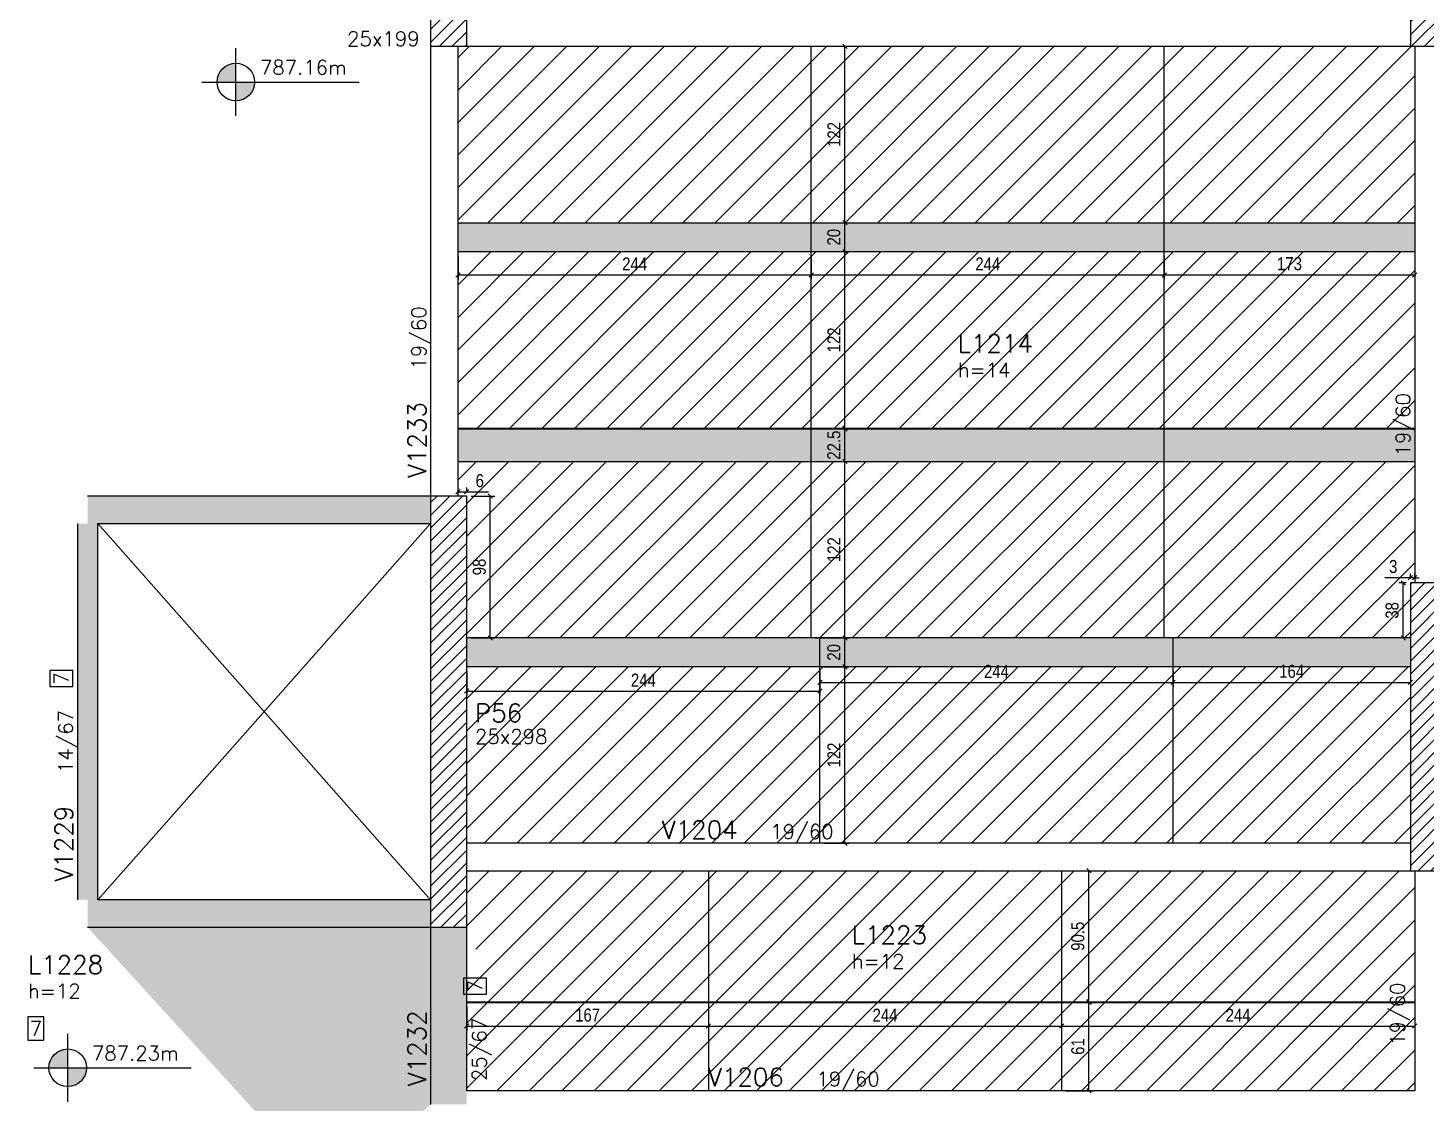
# Model space of a CAD drawing. Extents: x 1860 to 8661, y -614 to 3008.
# Drawn here: x 2456 to 3422, y 1001 to 1744 of the extents above; entities that cross this region are included whole.
import ezdxf
from ezdxf.enums import TextEntityAlignment as Align

# ---------------------------------------------------------------- set-up
doc = ezdxf.new("R2010")
doc.units = 0
for name, color, linetype in [('242', 12, 'Continuous'), ('COTA', 241, 'Continuous'), ('F-LAJES-DIM', 2, 'Continuous'), ('F-LAJES-NOME', 4, 'Continuous'), ('F-NÍVEL-PLANTA', 2, 'Continuous'), ('F-PILARES-DIM', 172, 'Continuous'), ('F-PILARES-HACH', 174, 'Continuous'), ('F-PILARES-NOME', 170, 'Continuous'), ('F-PILARES-S', 170, 'Continuous'), ('F-TEXTO', 6, 'Continuous'), ('F-VIGAS', 3, 'Continuous'), ('F-VIGAS-DIM', 2, 'Continuous'), ('F-VIGAS-NOME', 4, 'Continuous'), ('F-VÃO', 1, 'Continuous'), ('Painéis', 200, 'Continuous')]:
    doc.layers.add(name, color=color, linetype=linetype)
doc.layers.add('F-DESNIVEL-2', color=7, linetype='Continuous', true_color=0xffd1e8)
doc.layers.add('Hachura', color=251, linetype='Continuous', lineweight=9)
doc.styles.add('COTA TECNICA-50', font='techl___.ttf', dxfattribs={"height": 9})
doc.styles.add('MCP', font='romans.shx')
doc.dimstyles.new('COTA PAINEL-50', dxfattribs={"dimtxt": 9, "dimasz": 3, "dimexe": 3, "dimexo": 3, "dimgap": 3, "dimtad": 1, "dimdec": 1, "dimzin": 12, "dimdsep": 46, "dimtxsty": 'COTA TECNICA-50', "dimblk1": 'OBLIQUE', "dimblk2": 'OBLIQUE', "dimsah": 1, "dimcen": 0.9, "dimclrd": 4, "dimclre": 4, "dimclrt": 240, "dimadec": 1, "dimazin": 3, "dimtfac": 1, "dimtdec": 1, "dimtmove": 0, "dimatfit": 3, "dimfxl": 1, "dimtolj": 1, "dimtzin": 12, "dimarcsym": 0})
pattern_1 = [(45, (3973.15, 515.9404), (-4.419417, 4.419417), [])]
pattern_2 = [(45, (26.26, 6.996), (-11.22532, 11.22532), [])]

# ---------------------------------------------------------------- blocks, each defined once
blk = doc.blocks.new('*U10')
at = {"layer": 'F-LAJES-DIM', "color": 1}
blk.add_lwpolyline([(0, 0), (11, 0), (11, 16), (0, 16)], close=True, dxfattribs=at)
at = {"layer": 'F-LAJES-DIM', "style": 'MCP'}
blk.add_attdef('DIM', text='', height=10, dxfattribs=at).set_placement((5.5, 8), align=Align.MIDDLE_CENTER)
blk = doc.blocks.new('*U14')
at = {"layer": 'F-VIGAS-DIM', "color": 1}
blk.add_lwpolyline([(0, 0), (11, 0), (11, 16), (0, 16)], close=True, dxfattribs=at)
at = {"layer": 'F-VIGAS-DIM', "style": 'MCP'}
blk.add_attdef('DIM', text='', height=10, dxfattribs=at).set_placement((5.5, 8), align=Align.MIDDLE_CENTER)
blk = doc.blocks.new('Nível - Planta')
at = {"layer": 'F-NÍVEL-PLANTA'}
h = blk.add_hatch(color=71, dxfattribs=at)
h.paths.add_polyline_path([(0, 0), (0, 0.26, 0.414214), (-0.26, 0)])
h.paths.add_polyline_path([(0.26, 0), (0, 0), (0, -0.26, 0.414214)])
for p, q in [((0, -0.469), (0, 0.469)), ((-0.469, 0), (1.704, 0))]:
    blk.add_line(p, q, dxfattribs=at)
blk.add_circle((0, 0), 0.26, dxfattribs=at)
at = {"layer": 'F-TEXTO', "color": 3, "style": 'MCP'}
blk.add_attdef('NÍVEL', (0.333, 0.102), '', height=0.2, dxfattribs=at)
blk = doc.blocks.new('_Oblique')
at = {"color": 0, "linetype": 'ByBlock', "lineweight": -2}
blk.add_line((-0.5, -0.5), (0.5, 0.5), dxfattribs=at)
blk = doc.blocks.new('*D46')
at = {"layer": 'COTA', "color": 4, "lineweight": -2, "transparency": 16777216}
for p, q in [((2759.15, 1299.44), (2759.15, 1282.71)), ((3003.15, 1299.44), (3003.15, 1282.71)), ((2759.15, 1285.71), (3003.15, 1285.71))]:
    blk.add_line(p, q, dxfattribs=at)
at = {"layer": 'Defpoints', "color": 0, "transparency": 16777216}
for p in [(2759.15, 1302.44), (3003.15, 1302.44), (3003.15, 1285.71)]:
    blk.add_point(p, dxfattribs=at)
at = {"layer": 'COTA', "color": 4, "lineweight": -2, "transparency": 16777216, "xscale": 3, "yscale": 3, "zscale": 3, "rotation": 180}
blk.add_blockref('_Oblique', (2759.15, 1285.71), dxfattribs=at)
at = {"layer": 'COTA', "color": 4, "lineweight": -2, "transparency": 16777216, "xscale": 3, "yscale": 3, "zscale": 3}
blk.add_blockref('_Oblique', (3003.15, 1285.71), dxfattribs=at)
at = {"layer": 'COTA', "color": 240, "transparency": 16777216, "insert": (2881.15, 1293.27), "char_height": 9, "attachment_point": 5, "style": 'COTA TECNICA-50'}
blk.add_mtext('\\A1;244', dxfattribs=at)
blk = doc.blocks.new('*D47')
at = {"layer": 'COTA', "color": 4, "lineweight": -2, "transparency": 16777216}
for p, q in [((3003.15, 1299.44), (3003.15, 1288.68)), ((3247.15, 1299.44), (3247.15, 1288.68)), ((3003.15, 1291.68), (3247.15, 1291.68))]:
    blk.add_line(p, q, dxfattribs=at)
at = {"layer": 'Defpoints', "color": 0, "transparency": 16777216}
for p in [(3003.15, 1302.44), (3247.15, 1302.44), (3247.15, 1291.68)]:
    blk.add_point(p, dxfattribs=at)
at = {"layer": 'COTA', "color": 4, "lineweight": -2, "transparency": 16777216, "xscale": 3, "yscale": 3, "zscale": 3, "rotation": 180}
blk.add_blockref('_Oblique', (3003.15, 1291.68), dxfattribs=at)
at = {"layer": 'COTA', "color": 4, "lineweight": -2, "transparency": 16777216, "xscale": 3, "yscale": 3, "zscale": 3}
blk.add_blockref('_Oblique', (3247.15, 1291.68), dxfattribs=at)
at = {"layer": 'COTA', "color": 240, "transparency": 16777216, "insert": (3125.15, 1299.25), "char_height": 9, "attachment_point": 5, "style": 'COTA TECNICA-50'}
blk.add_mtext('\\A1;244', dxfattribs=at)
blk = doc.blocks.new('*D48')
at = {"layer": 'COTA', "color": 4, "lineweight": -2, "transparency": 16777216}
for p, q in [((3247.15, 1299.44), (3247.15, 1288.68)), ((3411.15, 1299.44), (3411.15, 1288.68)), ((3247.15, 1291.68), (3411.15, 1291.68))]:
    blk.add_line(p, q, dxfattribs=at)
at = {"layer": 'Defpoints', "color": 0, "transparency": 16777216}
for p in [(3247.15, 1302.44), (3411.15, 1302.44), (3411.15, 1291.68)]:
    blk.add_point(p, dxfattribs=at)
at = {"layer": 'COTA', "color": 4, "lineweight": -2, "transparency": 16777216, "xscale": 3, "yscale": 3, "zscale": 3, "rotation": 180}
blk.add_blockref('_Oblique', (3247.15, 1291.68), dxfattribs=at)
at = {"layer": 'COTA', "color": 4, "lineweight": -2, "transparency": 16777216, "xscale": 3, "yscale": 3, "zscale": 3}
blk.add_blockref('_Oblique', (3411.15, 1291.68), dxfattribs=at)
at = {"layer": 'COTA', "color": 240, "transparency": 16777216, "insert": (3329.15, 1299.28), "char_height": 9, "attachment_point": 5, "style": 'COTA TECNICA-50'}
blk.add_mtext('\\A1;164', dxfattribs=at)
blk = doc.blocks.new('*D49')
at = {"layer": 'COTA', "color": 4, "lineweight": -2, "transparency": 16777216}
for p, q in [((3006.15, 1302.44), (3023.4, 1302.44)), ((3020.4, 1180.44), (3020.4, 1302.44)), ((3006.15, 1180.44), (3023.4, 1180.44))]:
    blk.add_line(p, q, dxfattribs=at)
at = {"layer": 'Defpoints', "color": 0, "transparency": 16777216}
for p in [(3003.15, 1302.44), (3020.4, 1302.44), (3003.15, 1180.44)]:
    blk.add_point(p, dxfattribs=at)
at = {"layer": 'COTA', "color": 4, "lineweight": -2, "transparency": 16777216, "xscale": 3, "yscale": 3, "zscale": 3}
for p, rotation in [((3020.4, 1302.44), 90), ((3020.4, 1180.44), 270)]:
    blk.add_blockref('_Oblique', p, dxfattribs=dict(at, rotation=rotation))
at = {"layer": 'COTA', "color": 240, "transparency": 16777216, "insert": (3012.85, 1241.44), "char_height": 9, "attachment_point": 5, "rotation": 90, "style": 'COTA TECNICA-50'}
blk.add_mtext('\\A1;122', dxfattribs=at)
blk = doc.blocks.new('*D50')
at = {"layer": 'COTA', "color": 4, "lineweight": -2, "transparency": 16777216}
for p, q in [((3006.15, 1322.44), (3023.4, 1322.44)), ((3020.4, 1302.44), (3020.4, 1322.44)), ((3006.15, 1302.44), (3023.4, 1302.44))]:
    blk.add_line(p, q, dxfattribs=at)
at = {"layer": 'Defpoints', "color": 0, "transparency": 16777216}
for p in [(3003.15, 1322.44), (3020.4, 1322.44), (3003.15, 1302.44)]:
    blk.add_point(p, dxfattribs=at)
at = {"layer": 'COTA', "color": 4, "lineweight": -2, "transparency": 16777216, "xscale": 3, "yscale": 3, "zscale": 3}
for p, rotation in [((3020.4, 1322.44), 90), ((3020.4, 1302.44), 270)]:
    blk.add_blockref('_Oblique', p, dxfattribs=dict(at, rotation=rotation))
at = {"layer": 'COTA', "color": 240, "transparency": 16777216, "insert": (3012.81, 1312.44), "char_height": 9, "attachment_point": 5, "rotation": 90, "style": 'COTA TECNICA-50'}
blk.add_mtext('\\A1;20', dxfattribs=at)
blk = doc.blocks.new('*D51')
at = {"layer": 'COTA', "color": 4, "lineweight": -2, "transparency": 16777216}
for p, q in [((2762.15, 1420.44), (2778.45, 1420.44)), ((2775.45, 1322.44), (2775.45, 1420.44)), ((2762.15, 1322.44), (2778.45, 1322.44))]:
    blk.add_line(p, q, dxfattribs=at)
at = {"layer": 'Defpoints', "color": 0, "transparency": 16777216}
for p in [(2759.15, 1420.44), (2775.45, 1420.44), (2759.15, 1322.44)]:
    blk.add_point(p, dxfattribs=at)
at = {"layer": 'COTA', "color": 4, "lineweight": -2, "transparency": 16777216, "xscale": 3, "yscale": 3, "zscale": 3}
for p, rotation in [((2775.45, 1420.44), 90), ((2775.45, 1322.44), 270)]:
    blk.add_blockref('_Oblique', p, dxfattribs=dict(at, rotation=rotation))
at = {"layer": 'COTA', "color": 240, "transparency": 16777216, "insert": (2767.86, 1371.44), "char_height": 9, "attachment_point": 5, "rotation": 90, "style": 'COTA TECNICA-50'}
blk.add_mtext('\\A1;98', dxfattribs=at)
blk = doc.blocks.new('*D52')
at = {"layer": 'COTA', "color": 4, "lineweight": -2, "transparency": 16777216}
for p, q in [((2753.15, 1423.44), (2753.15, 1426.49)), ((2753.15, 1423.49), (2759.15, 1423.49)), ((2759.15, 1423.44), (2759.15, 1426.49)), ((2759.15, 1423.49), (2774.15, 1423.49))]:
    blk.add_line(p, q, dxfattribs=at)
at = {"layer": 'Defpoints', "color": 0, "transparency": 16777216}
for p in [(2753.15, 1420.44), (2759.15, 1423.49), (2759.15, 1420.44)]:
    blk.add_point(p, dxfattribs=at)
at = {"layer": 'COTA', "color": 4, "lineweight": -2, "transparency": 16777216, "xscale": 3, "yscale": 3, "zscale": 3, "rotation": 180}
blk.add_blockref('_Oblique', (2753.15, 1423.49), dxfattribs=at)
at = {"layer": 'COTA', "color": 4, "lineweight": -2, "transparency": 16777216, "xscale": 3, "yscale": 3, "zscale": 3}
blk.add_blockref('_Oblique', (2759.15, 1423.49), dxfattribs=at)
at = {"layer": 'COTA', "color": 240, "transparency": 16777216, "insert": (2768.15, 1431.08), "char_height": 9, "attachment_point": 5, "style": 'COTA TECNICA-50'}
blk.add_mtext('\\A1;6', dxfattribs=at)
blk = doc.blocks.new('*D53')
at = {"layer": 'COTA', "color": 4, "lineweight": -2, "transparency": 16777216}
for p, q in [((3408.15, 1360.44), (3403.28, 1360.44)), ((3406.28, 1322.44), (3406.28, 1360.44)), ((3408.15, 1322.44), (3403.28, 1322.44))]:
    blk.add_line(p, q, dxfattribs=at)
at = {"layer": 'Defpoints', "color": 0, "transparency": 16777216}
for p in [(3406.28, 1360.44), (3411.15, 1360.44), (3411.15, 1322.44)]:
    blk.add_point(p, dxfattribs=at)
at = {"layer": 'COTA', "color": 4, "lineweight": -2, "transparency": 16777216, "xscale": 3, "yscale": 3, "zscale": 3}
for p, rotation in [((3406.28, 1360.44), 90), ((3406.28, 1322.44), 270)]:
    blk.add_blockref('_Oblique', p, dxfattribs=dict(at, rotation=rotation))
at = {"layer": 'COTA', "color": 240, "transparency": 16777216, "insert": (3398.57, 1341.44), "char_height": 9, "attachment_point": 5, "rotation": 90, "style": 'COTA TECNICA-50'}
blk.add_mtext('\\A1;38', dxfattribs=at)
blk = doc.blocks.new('*D37')
at = {"layer": 'COTA', "color": 4, "lineweight": -2, "transparency": 16777216}
for p, q in [((3411.15, 1364.02), (3393.45, 1364.02)), ((3411.15, 1363.44), (3411.15, 1367.02)), ((3414.15, 1364.02), (3411.15, 1364.02)), ((3414.15, 1363.44), (3414.15, 1367.02)), ((3414.15, 1364.02), (3417.15, 1364.02))]:
    blk.add_line(p, q, dxfattribs=at)
at = {"layer": 'Defpoints', "color": 0, "transparency": 16777216}
for p in [(3411.15, 1364.02), (3411.15, 1360.44), (3414.15, 1360.44)]:
    blk.add_point(p, dxfattribs=at)
at = {"layer": 'COTA', "color": 4, "lineweight": -2, "transparency": 16777216, "xscale": 3, "yscale": 3, "zscale": 3}
blk.add_blockref('_Oblique', (3411.15, 1364.02), dxfattribs=at)
at = {"layer": 'COTA', "color": 4, "lineweight": -2, "transparency": 16777216, "xscale": 3, "yscale": 3, "zscale": 3, "rotation": 180}
blk.add_blockref('_Oblique', (3414.15, 1364.02), dxfattribs=at)
at = {"layer": 'COTA', "color": 240, "transparency": 16777216, "insert": (3399.3, 1371.72), "char_height": 9, "attachment_point": 5, "style": 'COTA TECNICA-50'}
blk.add_mtext('\\A1;3', dxfattribs=at)
blk = doc.blocks.new('*D38')
at = {"layer": 'COTA', "color": 4, "lineweight": -2, "transparency": 16777216}
for p, q in [((2753.15, 1586.44), (2753.15, 1570.37)), ((2997.15, 1586.44), (2997.15, 1570.37)), ((2753.15, 1573.37), (2997.15, 1573.37))]:
    blk.add_line(p, q, dxfattribs=at)
at = {"layer": 'Defpoints', "color": 0, "transparency": 16777216}
for p in [(2753.15, 1589.44), (2997.15, 1589.44), (2997.15, 1573.37)]:
    blk.add_point(p, dxfattribs=at)
at = {"layer": 'COTA', "color": 4, "lineweight": -2, "transparency": 16777216, "xscale": 3, "yscale": 3, "zscale": 3, "rotation": 180}
blk.add_blockref('_Oblique', (2753.15, 1573.37), dxfattribs=at)
at = {"layer": 'COTA', "color": 4, "lineweight": -2, "transparency": 16777216, "xscale": 3, "yscale": 3, "zscale": 3}
blk.add_blockref('_Oblique', (2997.15, 1573.37), dxfattribs=at)
at = {"layer": 'COTA', "color": 240, "transparency": 16777216, "insert": (2875.15, 1580.94), "char_height": 9, "attachment_point": 5, "style": 'COTA TECNICA-50'}
blk.add_mtext('\\A1;244', dxfattribs=at)
blk = doc.blocks.new('*D39')
at = {"layer": 'COTA', "color": 4, "lineweight": -2, "transparency": 16777216}
for p, q in [((2997.15, 1586.44), (2997.15, 1570.37)), ((3241.15, 1586.44), (3241.15, 1570.37)), ((2997.15, 1573.37), (3241.15, 1573.37))]:
    blk.add_line(p, q, dxfattribs=at)
at = {"layer": 'Defpoints', "color": 0, "transparency": 16777216}
for p in [(2997.15, 1589.44), (3241.15, 1589.44), (3241.15, 1573.37)]:
    blk.add_point(p, dxfattribs=at)
at = {"layer": 'COTA', "color": 4, "lineweight": -2, "transparency": 16777216, "xscale": 3, "yscale": 3, "zscale": 3, "rotation": 180}
blk.add_blockref('_Oblique', (2997.15, 1573.37), dxfattribs=at)
at = {"layer": 'COTA', "color": 4, "lineweight": -2, "transparency": 16777216, "xscale": 3, "yscale": 3, "zscale": 3}
blk.add_blockref('_Oblique', (3241.15, 1573.37), dxfattribs=at)
at = {"layer": 'COTA', "color": 240, "transparency": 16777216, "insert": (3119.15, 1580.94), "char_height": 9, "attachment_point": 5, "style": 'COTA TECNICA-50'}
blk.add_mtext('\\A1;244', dxfattribs=at)
blk = doc.blocks.new('*D40')
at = {"layer": 'COTA', "color": 4, "lineweight": -2, "transparency": 16777216}
for p, q in [((3241.15, 1586.44), (3241.15, 1570.37)), ((3414.15, 1586.44), (3414.15, 1570.37)), ((3241.15, 1573.37), (3414.15, 1573.37))]:
    blk.add_line(p, q, dxfattribs=at)
at = {"layer": 'Defpoints', "color": 0, "transparency": 16777216}
for p in [(3241.15, 1589.44), (3414.15, 1589.44), (3414.15, 1573.37)]:
    blk.add_point(p, dxfattribs=at)
at = {"layer": 'COTA', "color": 4, "lineweight": -2, "transparency": 16777216, "xscale": 3, "yscale": 3, "zscale": 3, "rotation": 180}
blk.add_blockref('_Oblique', (3241.15, 1573.37), dxfattribs=at)
at = {"layer": 'COTA', "color": 4, "lineweight": -2, "transparency": 16777216, "xscale": 3, "yscale": 3, "zscale": 3}
blk.add_blockref('_Oblique', (3414.15, 1573.37), dxfattribs=at)
at = {"layer": 'COTA', "color": 240, "transparency": 16777216, "insert": (3327.65, 1581.07), "char_height": 9, "attachment_point": 5, "style": 'COTA TECNICA-50'}
blk.add_mtext('\\A1;173', dxfattribs=at)
blk = doc.blocks.new('*D41')
at = {"layer": 'COTA', "color": 4, "lineweight": -2, "transparency": 16777216}
for p, q in [((3000.15, 1444.44), (3023.4, 1444.44)), ((3020.4, 1322.44), (3020.4, 1444.44)), ((3000.15, 1322.44), (3023.4, 1322.44))]:
    blk.add_line(p, q, dxfattribs=at)
at = {"layer": 'Defpoints', "color": 0, "transparency": 16777216}
for p in [(2997.15, 1444.44), (3020.4, 1444.44), (2997.15, 1322.44)]:
    blk.add_point(p, dxfattribs=at)
at = {"layer": 'COTA', "color": 4, "lineweight": -2, "transparency": 16777216, "xscale": 3, "yscale": 3, "zscale": 3}
for p, rotation in [((3020.4, 1444.44), 90), ((3020.4, 1322.44), 270)]:
    blk.add_blockref('_Oblique', p, dxfattribs=dict(at, rotation=rotation))
at = {"layer": 'COTA', "color": 240, "transparency": 16777216, "insert": (3012.85, 1383.44), "char_height": 9, "attachment_point": 5, "rotation": 90, "style": 'COTA TECNICA-50'}
blk.add_mtext('\\A1;122', dxfattribs=at)
blk = doc.blocks.new('*D42')
at = {"layer": 'COTA', "color": 4, "lineweight": -2, "transparency": 16777216}
for p, q in [((3000.15, 1466.94), (3023.4, 1466.94)), ((3020.4, 1444.44), (3020.4, 1466.94)), ((3000.15, 1444.44), (3023.4, 1444.44))]:
    blk.add_line(p, q, dxfattribs=at)
at = {"layer": 'Defpoints', "color": 0, "transparency": 16777216}
for p in [(2997.15, 1466.94), (3020.4, 1466.94), (2997.15, 1444.44)]:
    blk.add_point(p, dxfattribs=at)
at = {"layer": 'COTA', "color": 4, "lineweight": -2, "transparency": 16777216, "xscale": 3, "yscale": 3, "zscale": 3}
for p, rotation in [((3020.4, 1466.94), 90), ((3020.4, 1444.44), 270)]:
    blk.add_blockref('_Oblique', p, dxfattribs=dict(at, rotation=rotation))
at = {"layer": 'COTA', "color": 240, "transparency": 16777216, "insert": (3012.8, 1455.69), "char_height": 9, "attachment_point": 5, "rotation": 90, "style": 'COTA TECNICA-50'}
blk.add_mtext('\\A1;22.5', dxfattribs=at)
blk = doc.blocks.new('*D43')
at = {"layer": 'COTA', "color": 4, "lineweight": -2, "transparency": 16777216}
for p, q in [((3000.15, 1589.44), (3023.4, 1589.44)), ((3020.4, 1467.44), (3020.4, 1589.44)), ((3000.15, 1467.44), (3023.4, 1467.44))]:
    blk.add_line(p, q, dxfattribs=at)
at = {"layer": 'Defpoints', "color": 0, "transparency": 16777216}
for p in [(2997.15, 1589.44), (3020.4, 1589.44), (2997.15, 1467.44)]:
    blk.add_point(p, dxfattribs=at)
at = {"layer": 'COTA', "color": 4, "lineweight": -2, "transparency": 16777216, "xscale": 3, "yscale": 3, "zscale": 3}
for p, rotation in [((3020.4, 1589.44), 90), ((3020.4, 1467.44), 270)]:
    blk.add_blockref('_Oblique', p, dxfattribs=dict(at, rotation=rotation))
at = {"layer": 'COTA', "color": 240, "transparency": 16777216, "insert": (3012.85, 1528.44), "char_height": 9, "attachment_point": 5, "rotation": 90, "style": 'COTA TECNICA-50'}
blk.add_mtext('\\A1;122', dxfattribs=at)
blk = doc.blocks.new('*D44')
at = {"layer": 'COTA', "color": 4, "lineweight": -2, "transparency": 16777216}
for p, q in [((3000.15, 1609.44), (3023.4, 1609.44)), ((3020.4, 1589.44), (3020.4, 1609.44)), ((3000.15, 1589.44), (3023.4, 1589.44))]:
    blk.add_line(p, q, dxfattribs=at)
at = {"layer": 'Defpoints', "color": 0, "transparency": 16777216}
for p in [(2997.15, 1609.44), (3020.4, 1609.44), (2997.15, 1589.44)]:
    blk.add_point(p, dxfattribs=at)
at = {"layer": 'COTA', "color": 4, "lineweight": -2, "transparency": 16777216, "xscale": 3, "yscale": 3, "zscale": 3}
for p, rotation in [((3020.4, 1609.44), 90), ((3020.4, 1589.44), 270)]:
    blk.add_blockref('_Oblique', p, dxfattribs=dict(at, rotation=rotation))
at = {"layer": 'COTA', "color": 240, "transparency": 16777216, "insert": (3012.81, 1599.44), "char_height": 9, "attachment_point": 5, "rotation": 90, "style": 'COTA TECNICA-50'}
blk.add_mtext('\\A1;20', dxfattribs=at)
blk = doc.blocks.new('*D45')
at = {"layer": 'COTA', "color": 4, "lineweight": -2, "transparency": 16777216}
for p, q in [((3000.15, 1731.44), (3023.4, 1731.44)), ((3020.4, 1609.44), (3020.4, 1731.44)), ((3000.15, 1609.44), (3023.4, 1609.44))]:
    blk.add_line(p, q, dxfattribs=at)
at = {"layer": 'Defpoints', "color": 0, "transparency": 16777216}
for p in [(2997.15, 1731.44), (3020.4, 1731.44), (2997.15, 1609.44)]:
    blk.add_point(p, dxfattribs=at)
at = {"layer": 'COTA', "color": 4, "lineweight": -2, "transparency": 16777216, "xscale": 3, "yscale": 3, "zscale": 3}
for p, rotation in [((3020.4, 1731.44), 90), ((3020.4, 1609.44), 270)]:
    blk.add_blockref('_Oblique', p, dxfattribs=dict(at, rotation=rotation))
at = {"layer": 'COTA', "color": 240, "transparency": 16777216, "insert": (3012.85, 1670.44), "char_height": 9, "attachment_point": 5, "rotation": 90, "style": 'COTA TECNICA-50'}
blk.add_mtext('\\A1;122', dxfattribs=at)
blk = doc.blocks.new('*D54')
at = {"layer": 'COTA', "color": 4, "lineweight": -2, "transparency": 16777216}
for p, q in [((2759.15, 1067.44), (2759.15, 1051.07)), ((2926.15, 1067.44), (2926.15, 1051.07)), ((2759.15, 1054.07), (2926.15, 1054.07))]:
    blk.add_line(p, q, dxfattribs=at)
at = {"layer": 'Defpoints', "color": 0, "transparency": 16777216}
for p in [(2759.15, 1070.44), (2926.15, 1070.44), (2926.15, 1054.07)]:
    blk.add_point(p, dxfattribs=at)
at = {"layer": 'COTA', "color": 4, "lineweight": -2, "transparency": 16777216, "xscale": 3, "yscale": 3, "zscale": 3, "rotation": 180}
blk.add_blockref('_Oblique', (2759.15, 1054.07), dxfattribs=at)
at = {"layer": 'COTA', "color": 4, "lineweight": -2, "transparency": 16777216, "xscale": 3, "yscale": 3, "zscale": 3}
blk.add_blockref('_Oblique', (2926.15, 1054.07), dxfattribs=at)
at = {"layer": 'COTA', "color": 240, "transparency": 16777216, "insert": (2842.65, 1061.66), "char_height": 9, "attachment_point": 5, "style": 'COTA TECNICA-50'}
blk.add_mtext('\\A1;167', dxfattribs=at)
blk = doc.blocks.new('*D55')
at = {"layer": 'COTA', "color": 4, "lineweight": -2, "transparency": 16777216}
for p, q in [((2926.15, 1067.44), (2926.15, 1051.07)), ((3170.15, 1067.44), (3170.15, 1051.07)), ((2926.15, 1054.07), (3170.15, 1054.07))]:
    blk.add_line(p, q, dxfattribs=at)
at = {"layer": 'Defpoints', "color": 0, "transparency": 16777216}
for p in [(2926.15, 1070.44), (3170.15, 1070.44), (3170.15, 1054.07)]:
    blk.add_point(p, dxfattribs=at)
at = {"layer": 'COTA', "color": 4, "lineweight": -2, "transparency": 16777216, "xscale": 3, "yscale": 3, "zscale": 3, "rotation": 180}
blk.add_blockref('_Oblique', (2926.15, 1054.07), dxfattribs=at)
at = {"layer": 'COTA', "color": 4, "lineweight": -2, "transparency": 16777216, "xscale": 3, "yscale": 3, "zscale": 3}
blk.add_blockref('_Oblique', (3170.15, 1054.07), dxfattribs=at)
at = {"layer": 'COTA', "color": 240, "transparency": 16777216, "insert": (3048.15, 1061.64), "char_height": 9, "attachment_point": 5, "style": 'COTA TECNICA-50'}
blk.add_mtext('\\A1;244', dxfattribs=at)
blk = doc.blocks.new('*D56')
at = {"layer": 'COTA', "color": 4, "lineweight": -2, "transparency": 16777216}
for p, q in [((3170.15, 1067.44), (3170.15, 1051.07)), ((3170.15, 1054.07), (3414.15, 1054.07))]:
    blk.add_line(p, q, dxfattribs=at)
at = {"layer": 'Defpoints', "color": 0, "transparency": 16777216}
for p in [(3170.15, 1070.44), (3414.15, 1054.07), (3414.15, 1054.07)]:
    blk.add_point(p, dxfattribs=at)
at = {"layer": 'COTA', "color": 4, "lineweight": -2, "transparency": 16777216, "xscale": 3, "yscale": 3, "zscale": 3, "rotation": 180}
blk.add_blockref('_Oblique', (3170.15, 1054.07), dxfattribs=at)
at = {"layer": 'COTA', "color": 4, "lineweight": -2, "transparency": 16777216, "xscale": 3, "yscale": 3, "zscale": 3}
blk.add_blockref('_Oblique', (3414.15, 1054.07), dxfattribs=at)
at = {"layer": 'COTA', "color": 240, "transparency": 16777216, "insert": (3292.15, 1061.64), "char_height": 9, "attachment_point": 5, "style": 'COTA TECNICA-50'}
blk.add_mtext('\\A1;244', dxfattribs=at)
blk = doc.blocks.new('*D57')
at = {"layer": 'COTA', "color": 4, "lineweight": -2, "transparency": 16777216}
for p, q in [((3173.15, 1070.44), (3192.02, 1070.44)), ((3189.02, 1009.44), (3189.02, 1070.44)), ((3173.15, 1009.44), (3192.02, 1009.44))]:
    blk.add_line(p, q, dxfattribs=at)
at = {"layer": 'Defpoints', "color": 0, "transparency": 16777216}
for p in [(3170.15, 1070.44), (3189.02, 1070.44), (3170.15, 1009.44)]:
    blk.add_point(p, dxfattribs=at)
at = {"layer": 'COTA', "color": 4, "lineweight": -2, "transparency": 16777216, "xscale": 3, "yscale": 3, "zscale": 3}
for p, rotation in [((3189.02, 1070.44), 90), ((3189.02, 1009.44), 270)]:
    blk.add_blockref('_Oblique', p, dxfattribs=dict(at, rotation=rotation))
at = {"layer": 'COTA', "color": 240, "transparency": 16777216, "insert": (3181.43, 1039.94), "char_height": 9, "attachment_point": 5, "rotation": 90, "style": 'COTA TECNICA-50'}
blk.add_mtext('\\A1;61', dxfattribs=at)
blk = doc.blocks.new('*D58')
at = {"layer": 'COTA', "color": 4, "lineweight": -2, "transparency": 16777216}
for p, q in [((3173.15, 1161.44), (3192.02, 1161.44)), ((3189.02, 1070.94), (3189.02, 1161.44)), ((3173.15, 1070.94), (3192.02, 1070.94))]:
    blk.add_line(p, q, dxfattribs=at)
at = {"layer": 'Defpoints', "color": 0, "transparency": 16777216}
for p in [(3170.15, 1161.44), (3189.02, 1161.44), (3170.15, 1070.94)]:
    blk.add_point(p, dxfattribs=at)
at = {"layer": 'COTA', "color": 4, "lineweight": -2, "transparency": 16777216, "xscale": 3, "yscale": 3, "zscale": 3}
for p, rotation in [((3189.02, 1161.44), 90), ((3189.02, 1070.94), 270)]:
    blk.add_blockref('_Oblique', p, dxfattribs=dict(at, rotation=rotation))
at = {"layer": 'COTA', "color": 240, "transparency": 16777216, "insert": (3181.4, 1116.19), "char_height": 9, "attachment_point": 5, "rotation": 90, "style": 'COTA TECNICA-50'}
blk.add_mtext('\\A1;90.5', dxfattribs=at)

msp = doc.modelspace()

# ---------------------------------------------------------------- hatches: boundary and pattern name
at = {"layer": 'F-PILARES-HACH', "linetype": 'Continuous'}
h = msp.add_hatch(dxfattribs=at)
h.set_pattern_fill('ANSI31', color=256, scale=50, style=0)
h.set_pattern_definition(pattern_1)
h.paths.add_polyline_path([(2734.15, 1731.44), (2759.15, 1731.44), (2759.15, 1930.44), (2734.15, 1930.44)], flags=16)
h = msp.add_hatch(dxfattribs=at)
h.set_pattern_fill('ANSI31', color=256, scale=50, style=0)
h.set_pattern_definition(pattern_1)
h.paths.add_polyline_path([(3411.15, 1731.44), (3436.15, 1731.44), (3436.15, 1930.44), (3411.15, 1930.44)], flags=16)
h = msp.add_hatch(dxfattribs=at)
h.set_pattern_fill('ANSI31', color=256, scale=50, style=0)
h.set_pattern_definition(pattern_1)
h.paths.add_polyline_path([(2734.15, 1122.44), (2759.15, 1122.44), (2759.15, 1420.44), (2734.15, 1420.44)], flags=16)
h = msp.add_hatch(dxfattribs=at)
h.set_pattern_fill('ANSI31', color=256, scale=50, style=0)
h.set_pattern_definition(pattern_1)
h.paths.add_polyline_path([(3411.15, 1161.44), (3436.15, 1161.44), (3436.15, 1360.44), (3411.15, 1360.44)], flags=16)
at = {"layer": 'Hachura', "linetype": 'ByBlock'}
h = msp.add_hatch(dxfattribs=at)
h.set_pattern_fill('ANSI31', color=256, scale=5)
h.set_pattern_definition(pattern_2)
h.paths.add_polyline_path([(2997.15, 1609.44), (2997.15, 1731.44), (2759.15, 1731.44), (2753.15, 1731.44), (2753.15, 1609.44)])
h.paths.add_polyline_path([(2753.15, 1589.44), (2753.15, 1467.44), (2997.15, 1467.44), (2997.15, 1589.44)])
h.paths.add_polyline_path([(2753.15, 1444.44), (2753.15, 1420.44), (2759.15, 1420.44), (2759.15, 1322.44), (2997.15, 1322.44), (2997.15, 1444.44)])
h.paths.add_polyline_path([(2759.15, 1302.44), (2759.15, 1180.44), (3003.15, 1180.44), (3003.15, 1302.44)])
h.paths.add_polyline_path([(3003.15, 1302.44), (3003.15, 1180.44), (3247.15, 1180.44), (3247.15, 1302.44)])
h.paths.add_polyline_path([(3241.15, 1444.44), (2997.15, 1444.44), (2997.15, 1322.44), (3241.15, 1322.44)])
h.paths.add_polyline_path([(3241.15, 1589.44), (2997.15, 1589.44), (2997.15, 1467.44), (3241.15, 1467.44)])
h.paths.add_polyline_path([(3241.15, 1609.44), (3241.15, 1731.44), (2997.15, 1731.44), (2997.15, 1609.44)])
h.paths.add_polyline_path([(3241.15, 1731.44), (3241.15, 1609.44), (3414.15, 1609.44), (3414.15, 1731.44), (3411.15, 1731.44)])
h.paths.add_polyline_path([(3414.15, 1467.44), (3414.15, 1589.44), (3241.15, 1589.44), (3241.15, 1467.44)])
h.paths.add_polyline_path([(3241.15, 1444.44), (3241.15, 1322.44), (3411.15, 1322.44), (3411.15, 1360.44), (3414.15, 1360.44), (3414.15, 1444.44)])
h.paths.add_polyline_path([(3411.15, 1180.44), (3411.15, 1302.44), (3247.15, 1302.44), (3247.15, 1180.44)])
h = msp.add_hatch(color=256, dxfattribs=at)
h.dxf.hatch_style = 1
h.paths.add_polyline_path([(2997.15, 1609.44), (2753.15, 1609.44), (2753.15, 1589.44), (2997.15, 1589.44)])
h.paths.add_polyline_path([(3241.15, 1609.44), (2997.15, 1609.44), (2997.15, 1589.44), (3241.15, 1589.44)])
h.paths.add_polyline_path([(3414.15, 1609.44), (3241.15, 1609.44), (3241.15, 1589.44), (3414.15, 1589.44)])
h = msp.add_hatch(color=256, dxfattribs=at)
h.dxf.hatch_style = 1
h.paths.add_polyline_path([(2997.15, 1466.94), (2753.15, 1466.94), (2753.15, 1444.44), (2997.15, 1444.44)])
h.paths.add_polyline_path([(3241.15, 1466.94), (2997.15, 1466.94), (2997.15, 1444.44), (3241.15, 1444.44)])
h.paths.add_polyline_path([(3414.15, 1466.94), (3241.15, 1466.94), (3241.15, 1444.44), (3414.15, 1444.44)])
h = msp.add_hatch(color=256, dxfattribs=at)
h.dxf.hatch_style = 1
h.paths.add_polyline_path([(3003.15, 1322.44), (2759.15, 1322.44), (2759.15, 1302.44), (3003.15, 1302.44)])
h.paths.add_polyline_path([(3247.15, 1322.44), (3003.15, 1322.44), (3003.15, 1302.44), (3247.15, 1302.44)])
h.paths.add_polyline_path([(3411.15, 1322.44), (3247.15, 1322.44), (3247.15, 1302.44), (3411.15, 1302.44)])
h = msp.add_hatch(dxfattribs=at)
h.set_pattern_fill('ANSI31', color=256, scale=5)
h.set_pattern_definition(pattern_2)
h.paths.add_polyline_path([(2926.15, 1161.44), (2759.15, 1161.44), (2759.15, 1122.44), (2759.15, 1107.17), (2771.65, 1107.17), (2771.65, 1096.17), (2759.15, 1096.17), (2759.15, 1070.94), (2926.15, 1070.94)])
h.paths.add_polyline_path([(2759.15, 1070.44), (2759.15, 1009.44), (2926.15, 1009.44), (2926.15, 1070.44)])
h.paths.add_polyline_path([(2926.15, 1070.44), (2926.15, 1009.44), (3170.15, 1009.44), (3170.15, 1070.44)])
h.paths.add_polyline_path([(3170.15, 1161.44), (2926.15, 1161.44), (2926.15, 1070.94), (3170.15, 1070.94)])
h.paths.add_polyline_path([(3170.15, 1161.44), (3170.15, 1070.94), (3414.15, 1070.94), (3414.15, 1161.44), (3411.15, 1161.44)])
h.paths.add_polyline_path([(3170.15, 1070.44), (3170.15, 1009.44), (3414.15, 1009.44), (3414.15, 1070.44)])

# ---------------------------------------------------------------- linework, layer by layer
at = {"layer": '242', "linetype": 'Continuous'}
msp.add_line((2746.65, 1271.44), (2746.65, 1271.44), dxfattribs=at)
at = {"layer": 'F-DESNIVEL-2', "linetype": 'Continuous'}
for points in [[(2497.15, 1401.44), (2734.05, 1401.44), (2734.05, 1420.44)], [(2497.15, 1401.44), (2734.05, 1420.44), (2497.15, 1420.44)], [(2497.15, 1401.44), (2497.15, 1420.44), (2497.15, 1401.44)], [(2504.15, 1141.44), (2504.15, 1401.44), (2490.15, 1401.44)], [(2504.15, 1141.44), (2490.15, 1401.44), (2490.15, 1141.44)], [(2504.15, 1141.44), (2490.15, 1141.44), (2504.15, 1141.44)], [(2497.15, 1122.44), (2734.05, 1122.44), (2734.05, 1141.44)], [(2497.15, 1122.44), (2734.05, 1141.44), (2497.15, 1141.44)], [(2497.15, 1122.44), (2497.15, 1141.44), (2497.15, 1122.44)], [(2664.65, 938.44), (2734.15, 1122.44), (2497.15, 1122.44)], [(2664.65, 938.44), (2497.15, 1122.44), (2664.65, 938.44)], [(2664.65, 938.44), (2734.15, 999.94), (2734.15, 1122.44)], [(2664.65, 938.44), (2734.15, 1122.44), (2664.65, 938.44)], [(2759.15, 999.94), (2759.15, 1122.34), (2734.15, 1122.34)], [(2759.15, 999.94), (2734.15, 1122.34), (2734.15, 999.94)]]:
    msp.add_solid(points, dxfattribs=at)
at = {"layer": 'F-PILARES-S', "linetype": 'Continuous'}
for points in [[(2734.15, 1731.44), (2759.15, 1731.44), (2759.15, 1930.44), (2734.15, 1930.44), (2734.15, 1731.44)], [(3411.15, 1731.44), (3436.15, 1731.44), (3436.15, 1930.44), (3411.15, 1930.44), (3411.15, 1731.44)], [(2734.15, 1122.44), (2759.15, 1122.44), (2759.15, 1420.44), (2734.15, 1420.44), (2734.15, 1122.44)], [(3411.15, 1161.44), (3436.15, 1161.44), (3436.15, 1360.44), (3411.15, 1360.44), (3411.15, 1161.44)]]:
    msp.add_lwpolyline(points, dxfattribs=at)
at = {"layer": 'F-VIGAS'}
for points in [[(2734.15, 1731.44), (2734.15, 1420.44)], [(2753.15, 1420.44), (2753.15, 1731.44)], [(2759.15, 1731.44), (3411.15, 1731.44)], [(3414.15, 1731.44), (3414.15, 1360.44)], [(2734.15, 1420.44), (2497.15, 1420.44)], [(2490.15, 1401.44), (2490.15, 1141.44)], [(2504.15, 1401.44), (2734.15, 1401.44)], [(2504.15, 1141.44), (2504.15, 1401.44)], [(3411.15, 1180.44), (2759.15, 1180.44)], [(2759.15, 1161.44), (3411.15, 1161.44)], [(3414.15, 1161.44), (3414.15, 1009.44)], [(2734.15, 1141.44), (2504.15, 1141.44)], [(2497.15, 1122.44), (2734.15, 1122.44)], [(2734.15, 1122.44), (2734.15, 999.94)], [(2759.15, 1009.44), (2759.15, 1122.44)], [(3414.15, 1009.44), (2759.15, 1009.44)]]:
    msp.add_lwpolyline(points, dxfattribs=at)
at = {"layer": 'F-VÃO'}
for p, q in [((2504.15, 1141.44), (2734.15, 1401.44)), ((2504.15, 1401.44), (2734.15, 1141.44))]:
    msp.add_line(p, q, dxfattribs=at)
at = {"layer": 'Painéis'}
for p, q in [((3003.15, 1180.44), (3003.15, 1322.44)), ((3247.15, 1180.44), (3247.15, 1322.44))]:
    msp.add_line(p, q, dxfattribs=at)
for points in [[(2997.15, 1322.44), (2997.15, 1731.44)], [(3241.15, 1322.44), (3241.15, 1731.44)], [(2753.15, 1609.44), (3414.15, 1609.44)], [(2753.15, 1589.44), (3414.15, 1589.44)], [(2753.15, 1467.44), (3414.15, 1467.44)], [(2753.15, 1466.94), (3414.15, 1466.94)], [(2753.15, 1444.44), (3414.15, 1444.44)], [(3411.15, 1322.44), (2759.15, 1322.44)], [(3411.15, 1302.44), (2759.15, 1302.44)], [(2926.15, 1161.44), (2926.15, 1009.44)], [(3170.15, 1161.44), (3170.15, 1009.44)], [(2759.15, 1070.94), (3414.15, 1070.94)], [(2759.15, 1070.44), (3414.15, 1070.44)]]:
    msp.add_lwpolyline(points, dxfattribs=at)

# ---------------------------------------------------------------- block references
at = {"layer": 'F-LAJES-DIM', "linetype": 'Continuous'}
msp.add_blockref('*U10', (2455.97, 1044.41), dxfattribs=at).add_auto_attribs({'DIM': '7'})
at = {"layer": 'F-NÍVEL-PLANTA', "linetype": 'Continuous', "xscale": 50, "yscale": 50, "zscale": 50}
for p, values in [((2599.59, 1706.7), {'NÍVEL': '787.16m'}), ((2483.44, 1025.29), {'NÍVEL': '787.23m'})]:
    msp.add_blockref('Nível - Planta', p, dxfattribs=at).add_auto_attribs(values)
at = {"layer": 'F-VIGAS-DIM', "linetype": 'Continuous', "rotation": 90}
for p in [(2487.02, 1288.94), (2772.81, 1076.13)]:
    msp.add_blockref('*U14', p, dxfattribs=at).add_auto_attribs({'DIM': '7'})

# ---------------------------------------------------------------- texts
at = {"layer": 'F-LAJES-DIM', "linetype": 'Continuous', "style": 'MCP'}
for s, p in [('h=14', (3098.41, 1502.63)), ('h=12', (3025.22, 1093.88)), ('h=12', (2455.97, 1073.31))]:
    msp.add_text(s, height=10, dxfattribs=at).set_placement(p)
at = {"layer": 'F-LAJES-NOME', "linetype": 'Continuous', "style": 'MCP'}
for s, p in [('L1214', (3098.41, 1519.63)), ('L1223', (3025.22, 1110.88)), ('L1228', (2455.97, 1090.31))]:
    msp.add_text(s, height=12.5, dxfattribs=at).set_placement(p)
at = {"layer": 'F-PILARES-DIM', "linetype": 'Continuous', "style": 'MCP'}
for s, p in [('25x199', (2676.46, 1731.58)), ('25x298', (2764.8, 1249.26))]:
    msp.add_text(s, height=10, dxfattribs=at).set_placement(p)
at = {"layer": 'F-PILARES-NOME', "linetype": 'Continuous', "style": 'MCP'}
msp.add_text('P56', height=12.5, dxfattribs=at).set_placement((2764.8, 1264.26))
at = {"layer": 'F-VIGAS-DIM', "linetype": 'Continuous', "style": 'MCP'}
for s, p in [('19/60', (2731.02, 1507.94)), ('19/60', (3411.02, 1447.94)), ('14/67', (2487.02, 1228.94)), ('19/60', (3407.28, 1040.49)), ('25/67', (2772.81, 1016.13))]:
    msp.add_text(s, height=10, rotation=90, dxfattribs=at).set_placement(p)
for p in [(2968.88, 1183.57), (3000.8, 1012.57)]:
    msp.add_text('19/60', height=10, dxfattribs=at).set_placement(p)
at = {"layer": 'F-VIGAS-NOME', "linetype": 'Continuous', "style": 'MCP'}
for s, p in [('V1233', (2731.02, 1432.94)), ('V1229', (2487.02, 1153.94)), ('V1232', (2731.02, 1012.44))]:
    msp.add_text(s, height=12.5, rotation=90, dxfattribs=at).set_placement(p)
for s, p in [('V1204', (2893.88, 1183.57)), ('V1206', (2925.8, 1012.57))]:
    msp.add_text(s, height=12.5, dxfattribs=at).set_placement(p)

# ---------------------------------------------------------------- dimensions: what is measured, and where the dimension line sits
at = {"layer": 'COTA'}
for base, p1, p2, picture, middle in [((3020.4, 1731.44), (2997.15, 1609.44), (2997.15, 1731.44), '*D45', (3012.85, 1670.44)), ((3020.4, 1609.44), (2997.15, 1589.44), (2997.15, 1609.44), '*D44', (3012.81, 1599.44)), ((3020.4, 1589.44), (2997.15, 1467.44), (2997.15, 1589.44), '*D43', (3012.85, 1528.44)), ((3020.4, 1322.44), (3003.15, 1302.44), (3003.15, 1322.44), '*D50', (3012.81, 1312.44))]:
    dim = msp.add_linear_dim(base=base, p1=p1, p2=p2, angle=90, dimstyle='COTA PAINEL-50', override={"dimtmove": 1}, dxfattribs=at)
    dim.commit()
    dim.dimension.update_dxf_attribs({"geometry": picture, "text_midpoint": middle})
for base, p1, p2, picture, middle in [((2997.15, 1573.37), (2753.15, 1589.44), (2997.15, 1589.44), '*D38', (2875.15, 1580.94)), ((2759.15, 1423.49), (2753.15, 1420.44), (2759.15, 1420.44), '*D52', (2768.15, 1431.08)), ((3411.15, 1364.02), (3414.15, 1360.44), (3411.15, 1360.44), '*D37', (3399.3, 1371.72)), ((3003.15, 1285.71), (2759.15, 1302.44), (3003.15, 1302.44), '*D46', (2881.15, 1293.27)), ((2926.15, 1054.07), (2759.15, 1070.44), (2926.15, 1070.44), '*D54', (2842.65, 1061.66))]:
    dim = msp.add_linear_dim(base=base, p1=p1, p2=p2, dimstyle='COTA PAINEL-50', dxfattribs=at)
    dim.commit()
    dim.dimension.update_dxf_attribs({"geometry": picture, "text_midpoint": middle})
for base, p1, p2, picture, middle in [((3241.15, 1573.37), (2997.15, 1589.44), (3241.15, 1589.44), '*D39', (3119.15, 1580.94)), ((3414.15, 1573.37), (3241.15, 1589.44), (3414.15, 1589.44), '*D40', (3327.65, 1581.07)), ((3247.15, 1291.68), (3003.15, 1302.44), (3247.15, 1302.44), '*D47', (3125.15, 1299.25)), ((3411.15, 1291.68), (3247.15, 1302.44), (3411.15, 1302.44), '*D48', (3329.15, 1299.28)), ((3170.15, 1054.07), (2926.15, 1070.44), (3170.15, 1070.44), '*D55', (3048.15, 1061.64)), ((3414.15, 1054.07), (3170.15, 1070.44), (3414.15, 1054.07), '*D56', (3292.15, 1061.64))]:
    dim = msp.add_linear_dim(base=base, p1=p1, p2=p2, dimstyle='COTA PAINEL-50', override={"dimtmove": 1}, dxfattribs=at)
    dim.commit()
    dim.dimension.update_dxf_attribs({"geometry": picture, "text_midpoint": middle})
dim = msp.add_linear_dim(base=(3020.4, 1466.94), p1=(2997.15, 1444.44), p2=(2997.15, 1466.94), angle=90, dimstyle='COTA PAINEL-50', override={"dimtmove": 1}, dxfattribs=at)
dim.commit()
dim.dimension.update_dxf_attribs({"geometry": '*D42', "text_midpoint": (3020.4, 1455.69), "dimtype": 160})
for base, p1, p2, picture, middle in [((3020.4, 1444.44), (2997.15, 1322.44), (2997.15, 1444.44), '*D41', (3012.85, 1383.44)), ((2775.45, 1420.44), (2759.15, 1322.44), (2759.15, 1420.44), '*D51', (2767.86, 1371.44)), ((3406.28, 1360.44), (3411.15, 1322.44), (3411.15, 1360.44), '*D53', (3398.57, 1341.44)), ((3020.4, 1302.44), (3003.15, 1180.44), (3003.15, 1302.44), '*D49', (3012.85, 1241.44)), ((3189.02, 1161.44), (3170.15, 1070.94), (3170.15, 1161.44), '*D58', (3181.4, 1116.19)), ((3189.02, 1070.44), (3170.15, 1009.44), (3170.15, 1070.44), '*D57', (3181.43, 1039.94))]:
    dim = msp.add_linear_dim(base=base, p1=p1, p2=p2, angle=90, dimstyle='COTA PAINEL-50', dxfattribs=at)
    dim.commit()
    dim.dimension.update_dxf_attribs({"geometry": picture, "text_midpoint": middle})

doc.saveas('drawing.dxf')
